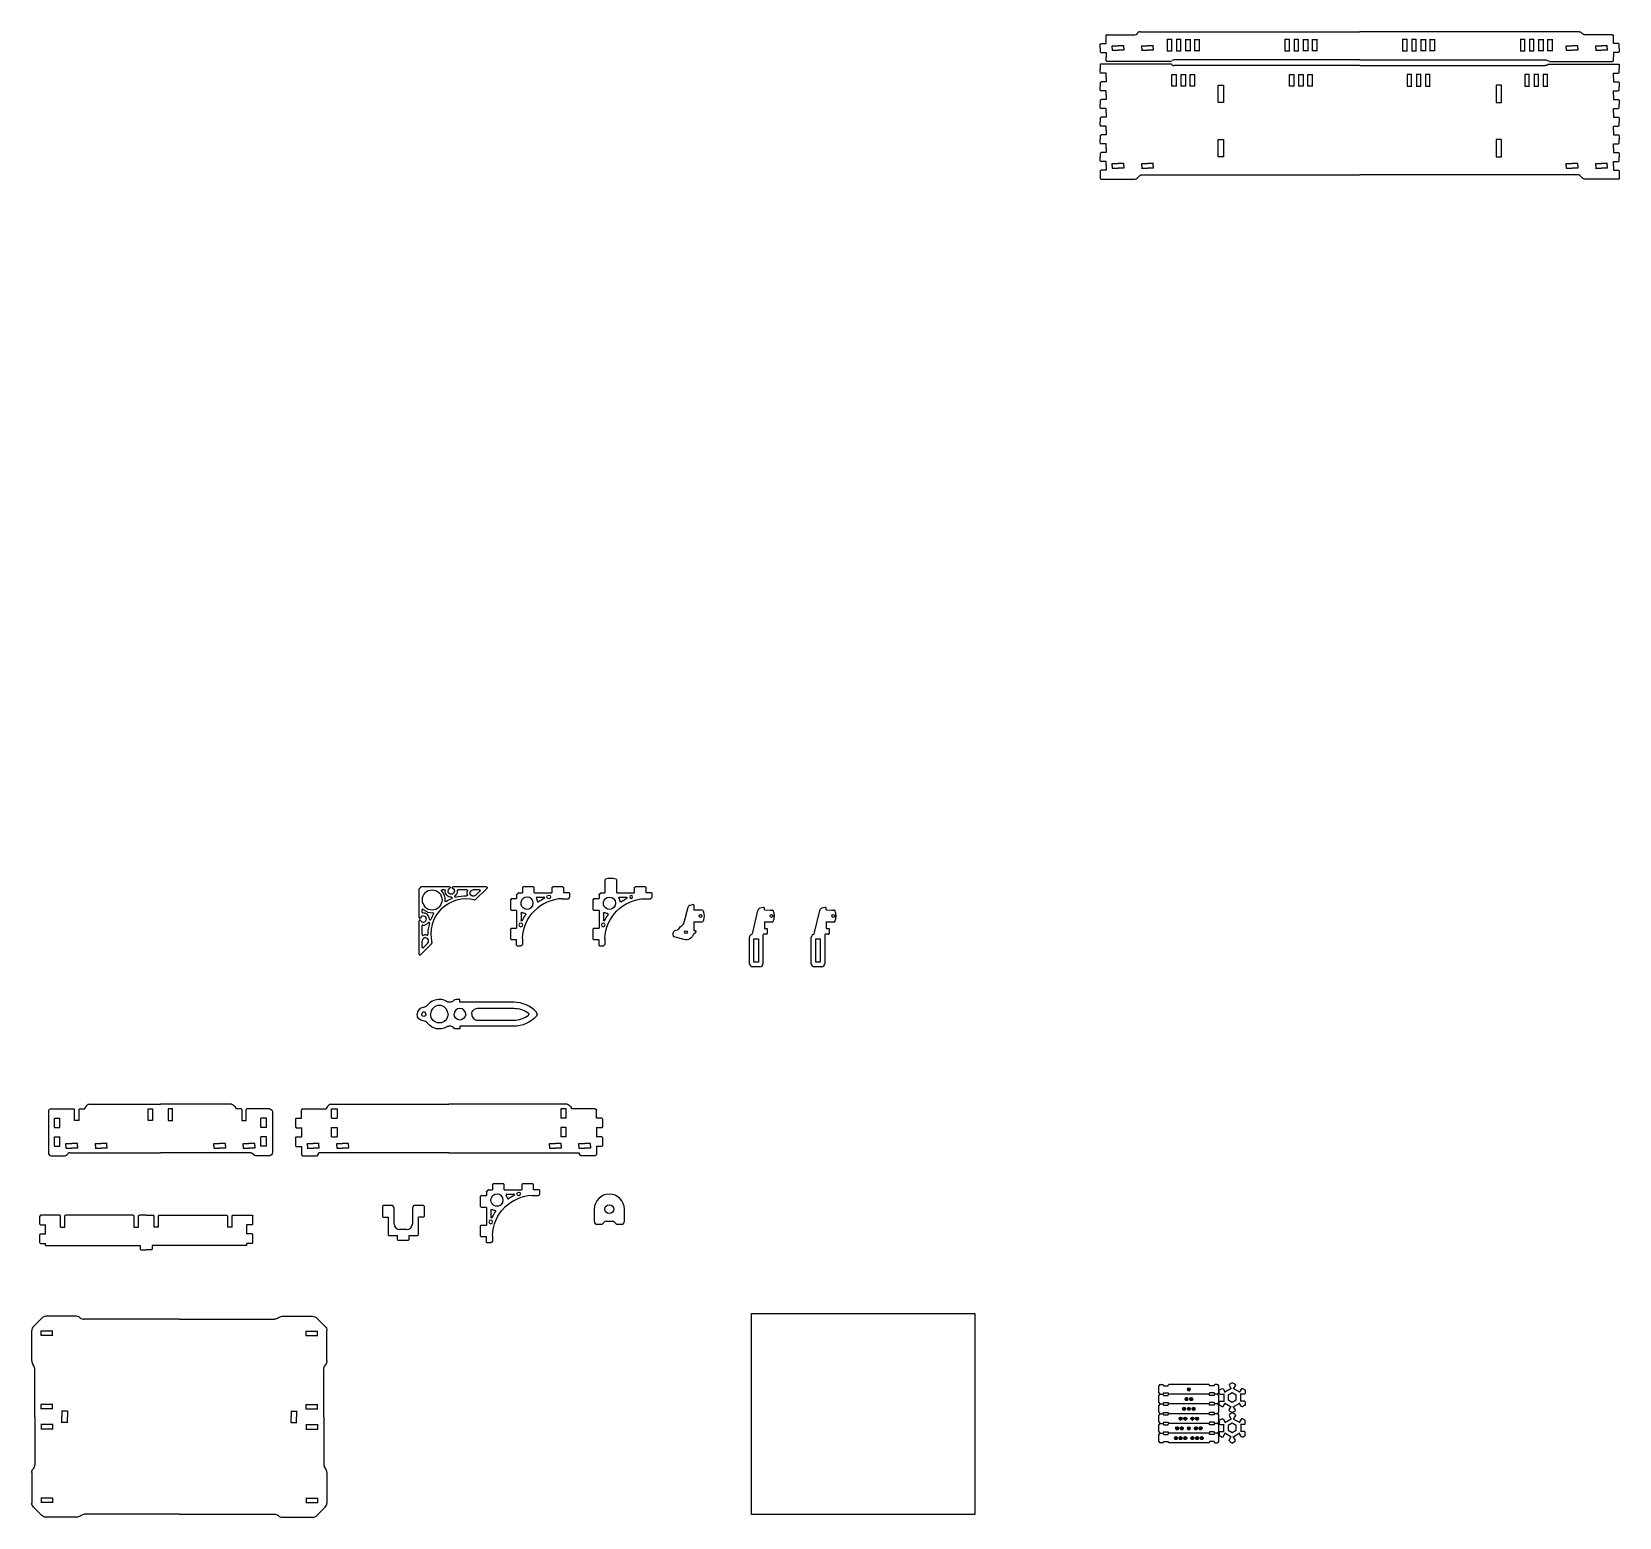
# Model space of a CAD drawing. Header units: inches. Extents: x -248 to 382, y -86 to 166.
# Drawn here: x -95.3 to -27.9, y -30.8 to 32.4 of the extents above; entities that cross this region are included whole.
import ezdxf

# ---------------------------------------------------------------- set-up
doc = ezdxf.new("R2010")
doc.units = ezdxf.units.IN
doc.header["$MEASUREMENT"] = 0
doc.layers.add('CUT', color=1, linetype='Continuous')
doc.layers.add('ETCH', color=5, linetype='Continuous')

# ---------------------------------------------------------------- blocks, each defined once
blk = doc.blocks.new('CornerBrace')
for p, q in [((0.077, 0), (0.25, 0)), ((0.25, 0.219), (0.281, 0.25)), ((0.25, 0.219), (0.25, 0)), ((0.719, 0.25), (0.281, 0.25)), ((0.719, 0.25), (0.75, 0.219)), ((0.75, 0), (0.75, 0.219)), ((0.75, 0), (1.5, 0)), ((1.5, 0.219), (1.531, 0.25)), ((1.5, 0.219), (1.5, 0)), ((1.969, 0.25), (1.531, 0.25)), ((1.969, 0.25), (2, 0.219)), ((2, 0), (2, 0.219)), ((2.234, 0), (2, 0)), ((0.867, -0.188), (1.161, -0.188)), ((1.94, -0.251), (2.19, -0.251)), ((2.25, -0.016), (2.25, -0.189))]:
    blk.add_line(p, q)
blk.add_circle((1.367, -0.178), 0.0781)
for centre, radius, start, end in [((0.077, -0.016), 0.0156, 90, 168.46304), ((2.234, -0.016), 0.0156, 0, 90), ((0, 0), 0.0625, 315, 348.46304), ((0.447, -0.447), 0.259, 315, 135), ((2, -2), 1.75, 91.97611, 135), ((0.867, -0.219), 0.0312, 90, 208.4852), ((0.447, -0.447), 0.447, 10.87678, 28.4852), ((0.916, -0.357), 0.0312, 190.87678, 303.40624), ((2, -2), 1.938, 115.20877, 123.40624), ((1.161, -0.219), 0.0312, 295.20877, 90), ((2.188, -0.189), 0.0625, 271.97611, 0)]:
    blk.add_arc(centre, radius, start, end)
blk = doc.blocks.new('CornerBrace_Full')
at = {"color": 0, "xscale": -1}
blk.add_blockref('CornerBrace', (0, 0), dxfattribs=at)
at = {"color": 0, "rotation": 270}
blk.add_blockref('CornerBrace', (0, 0), dxfattribs=at)
blk = doc.blocks.new('CornerBrace_Special_Half')
for p, q in [((-2.234, 0), (-2, 0)), ((-1.969, 0.25), (-2, 0.219)), ((-2, 0), (-2, 0.219)), ((-1.969, 0.25), (-1.531, 0.25)), ((-1.5, 0.219), (-1.531, 0.25)), ((-1.5, 0.219), (-1.5, 0)), ((-0.75, 0), (-0.75, 0.53)), ((-0.25, 0.53), (-0.25, 0)), ((-0.077, 0), (-0.25, 0)), ((-2.25, -0.016), (-2.25, -0.189)), ((-1.94, -0.251), (-2.19, -0.251)), ((-0.75, 0), (-1.5, 0)), ((-0.867, -0.188), (-1.161, -0.188))]:
    blk.add_line(p, q)
blk.add_circle((-1.367, -0.178), 0.0625)
for centre, radius, start, end in [((-2.234, -0.016), 0.0156, 90, 180), ((-0.688, 0.53), 0.0625, 109.47122, 180), ((-0.5, 0), 0.625, 70.52878, 109.47122), ((-0.313, 0.53), 0.0625, 0, 70.52878), ((-0.077, -0.016), 0.0156, 11.53696, 90), ((-2.188, -0.189), 0.0625, 180, 268.02389), ((-2, -2), 1.75, 45, 88.02389), ((-1.161, -0.219), 0.0312, 90, 244.79123), ((-2, -2), 1.938, 56.59376, 64.79123), ((-0.916, -0.357), 0.0312, 236.59376, 349.12322), ((-0.447, -0.447), 0.447, 151.5148, 169.12322), ((-0.867, -0.219), 0.0312, 331.5148, 90), ((-0.447, -0.447), 0.259, 45, 225), ((0, 0), 0.0625, 191.53696, 225)]:
    blk.add_arc(centre, radius, start, end)
blk = doc.blocks.new('CornerBrace_Special_Full')
blk.add_blockref('CornerBrace_Special_Half', (0, 0))
at = {"rotation": 270}
blk.add_blockref('CornerBrace', (0, 0), dxfattribs=at)
blk = doc.blocks.new('ArtCorner_Half')
for p, q in [((-2.864, 0), (-1.439, 0)), ((-2.401, -0.538), (-2.886, -0.053)), ((-2.402, -0.361), (-2.584, -0.178)), ((-2.562, -0.125), (-2.304, -0.125)), ((-2.03, -0.125), (-1.655, -0.125)), ((-1.295, 0), (-0.077, 0)), ((-1.079, -0.125), (-0.978, -0.125))]:
    blk.add_line(p, q)
for centre, radius, start, end in [((-2.864, -0.031), 0.0312, 90, 225), ((-0.077, -0.016), 0.0156, 11.53696, 90), ((-2.562, -0.156), 0.0312, 90, 225), ((-2.304, -0.263), 0.138, 225, 90), ((-2.379, -0.516), 0.0312, 225, 284.32258), ((-2, -2), 1.5, 45, 104.32258), ((-2.03, -0.156), 0.0312, 90, 201.29753), ((-2.304, -0.263), 0.263, 344.09641, 21.29753), ((-2.021, -0.344), 0.0312, 164.09641, 270.71792), ((-2, -2), 1.625, 73.93803, 90.71792), ((-1.655, -0.156), 0.0312, 355.60207, 90), ((-1.367, -0.178), 0.258, 175.60207, 232.80485), ((-1.542, -0.408), 0.0312, 253.93803, 52.80485), ((-1.367, -0.178), 0.133, 116.02817, 63.97183), ((-1.439, -0.031), 0.0312, 296.02817, 90), ((-1.373, -0.467), 0.0312, 88.88193, 247.74875), ((-2, -2), 1.625, 58.32757, 67.74875), ((-1.367, -0.178), 0.258, 268.88193, 4.39793), ((-1.295, -0.031), 0.0312, 90, 243.97183), ((-1.13, -0.59), 0.0312, 238.32757, 3.96142), ((-1.079, -0.156), 0.0312, 90, 184.39793), ((-0.55, -0.55), 0.55, 137.34678, 183.96142), ((-0.978, -0.156), 0.0312, 317.34678, 90), ((-0.55, -0.55), 0.425, 45, 225), ((0, 0), 0.0625, 191.53696, 225)]:
    blk.add_arc(centre, radius, start, end)
blk = doc.blocks.new('ArtCorner_Full')
blk.add_blockref('ArtCorner_Half', (0, 0))
at = {"xscale": -1, "rotation": 269.9999999999987}
blk.add_blockref('ArtCorner_Half', (0, 0), dxfattribs=at)
blk = doc.blocks.new('Key')
at = {"layer": 'CUT'}
for points in [[(4.159, 0, 0.19175), (4.127, 0.086, 0.209924), (3.167, 0.508), (0.894, 0.508, -0.414214), (0.878, 0.524), (0.878, 0.597, 0.414214), (0.847, 0.628), (0.717, 0.628, 0.208712), (0.623, 0.587, -0.208712), (0.442, 0.508, -0.133256), (0.317, 0.542, 0.379381), (-0.5, 0.38, -0.214403), (-0.678, 0.283, 0.392211), (-0.941, 0)], [(1.378, 0, -0.414214), (1.63, 0.252), (3.167, 0.252, -0.158177), (3.782, 0.052, -0.248072), (3.807, 0, -0.248072)]]:
    blk.add_lwpolyline(points, format="xyb", dxfattribs=at)
for centre, radius in [((-0.656, 0), 0.0907), ((0, 0), 0.372), ((0.875, 0), 0.247)]:
    blk.add_arc(centre, radius, 0, 180, dxfattribs=at)
blk = doc.blocks.new('Key_Full')
blk.add_blockref('Key', (0, 0))
at = {"xscale": -1, "rotation": 180}
blk.add_blockref('Key', (0, 0), dxfattribs=at)
blk = doc.blocks.new('HingeTop')
at = {"layer": 'CUT', "ltscale": 0.007812}
for p, q in [((-0.242, 0.263), (-0.005, 0.253)), ((-0.015, 0.253), (0.067, 0.253)), ((-0.242, -0.253), (-0.005, -0.253)), ((-0.015, -0.253), (0.067, -0.253))]:
    blk.add_line(p, q, dxfattribs=at)
at = {"layer": 'CUT'}
blk.add_lwpolyline([(-0.242, -0.25), (-0.242, -0.622), (-0.179, -0.622, -0.57735), (-0.152, -0.669), (-0.191, -0.737, -0.267949), (-0.218, -0.753), (-0.224, -0.753, 0.336424), (-0.254, -0.776, -0.411031), (-0.655, -1.004), (-1.025, -0.905, -0.414214), (-1.114, -0.752), (-1.099, -0.698, -0.267949), (-1.011, -0.61), (-0.934, -0.589, 0.203798), (-0.857, -0.529, -0.141217), (-0.729, -0.4, 0.203798), (-0.668, -0.323), (-0.481, 0.375, -0.267949), (-0.393, 0.464), (-0.281, 0.493, -0.493145), (-0.242, 0.463), (-0.242, 0.263)], format="xyb", dxfattribs=at)
at = {"layer": 'CUT', "ltscale": 0.003906}
for centre in [(0.047, 0), (-0.57, -0.688)]:
    blk.add_circle(centre, 0.0595, dxfattribs=at)
at = {"layer": 'CUT', "ltscale": 0.007812}
for centre, radius, start, end in [((0.067, 0.128), 0.125, 18.36546, 90), ((-0.318, 0), 0.531, 341.63454, 18.36546), ((0.067, -0.128), 0.125, 270, 341.63454)]:
    blk.add_arc(centre, radius, start, end, dxfattribs=at)
blk = doc.blocks.new('Latch')
for p, q in [((-0.731, -0.707), (-0.516, 0.232)), ((-0.279, 0.364), (-0.427, 0.325)), ((-0.24, 0.26), (-0.24, 0.334)), ((-0.24, 0.26), (0, 0.25)), ((0, 0.25), (0.106, 0.25)), ((-0.24, -0.25), (0, -0.25)), ((-0.24, -0.25), (-0.24, -0.531)), ((-0.24, -0.531), (-0.12, -0.531)), ((-0.12, -0.531), (-0.12, -0.75)), ((0, -0.25), (0.106, -0.25)), ((-0.872, -2.031), (-0.872, -0.906)), ((-0.302, -0.812), (-0.302, -2.031)), ((-0.271, -0.781), (-0.271, -0.781)), ((-0.151, -0.781), (-0.271, -0.781)), ((-0.427, -2.156), (-0.747, -2.156))]:
    blk.add_line(p, q)
blk.add_lwpolyline([(-0.685, -1.969), (-0.685, -0.969), (-0.49, -0.969), (-0.49, -1.969)], close=True)
blk.add_circle((0.063, 0), 0.0625)
for centre, radius, start, end in [((-0.394, 0.204), 0.125, 105, 167.14906), ((-0.271, 0.334), 0.0312, 0, 105), ((0.106, 0.219), 0.0312, 25.94448, 90), ((-0.344, 0), 0.531, 334.05552, 25.94448), ((0.106, -0.219), 0.0312, 270, 334.05552), ((-0.747, -0.906), 0.125, 114.82594, 180), ((-0.852, -0.679), 0.125, 294.82594, 347.14906), ((-0.271, -0.812), 0.0312, 90, 180), ((-0.151, -0.75), 0.0312, 270, 0), ((-0.747, -2.031), 0.125, 180, 270), ((-0.427, -2.031), 0.125, 270, 0)]:
    blk.add_arc(centre, radius, start, end)
blk = doc.blocks.new('BraceHole_Quarter')
at = {"layer": 'CUT', "ltscale": 0.003906}
for p, q in [((-0.25, 0.0935), (0, 0.0935)), ((-0.246, 0), (-0.246, 0.0975))]:
    blk.add_line(p, q, dxfattribs=at)
blk = doc.blocks.new('BraceHole')
at = {"color": 0}
blk.add_blockref('BraceHole_Quarter', (0, 0), dxfattribs=at)
at = {"color": 0, "xscale": -1, "rotation": 180}
blk.add_blockref('BraceHole_Quarter', (0, 0), dxfattribs=at)
at = {"color": 0, "xscale": -1}
blk.add_blockref('BraceHole_Quarter', (0, 0), dxfattribs=at)
at = {"color": 0, "rotation": 180}
blk.add_blockref('BraceHole_Quarter', (0, 0), dxfattribs=at)
blk = doc.blocks.new('BraceHoles')
at = {"color": 0}
for p in [(0.5, 0), (1.75, 0)]:
    blk.add_blockref('BraceHole', p, dxfattribs=at)
blk = doc.blocks.new('InteriorBox_Side')
for p, q in [((-3.168, 2.089), (-3.109, 2.148)), ((-3.021, 2.185), (0, 2.185)), ((-4.76, 1.865), (-4.76, 0.125)), ((-4.635, 1.99), (-3.676, 1.99)), ((-4.505, 1.194), (-4.505, 1.592)), ((-4.505, 1.592), (-4.275, 1.592)), ((-4.275, 1.194), (-4.275, 1.592)), ((-3.645, 1.959), (-3.676, 1.99)), ((-3.455, 1.49), (-3.65, 1.49)), ((-3.645, 1.49), (-3.645, 1.959)), ((-3.46, 1.959), (-3.429, 1.99)), ((-3.46, 1.959), (-3.46, 1.49)), ((-3.429, 1.99), (-3.205, 1.99)), ((-3.205, 2.001), (-3.205, 1.99)), ((-0.525, 1.99), (-0.33, 1.99)), ((-0.33, 1.49), (-0.525, 1.49)), ((-0.52, 1.49), (-0.52, 1.99)), ((-0.335, 1.99), (-0.335, 1.49)), ((-4.505, 1.194), (-4.275, 1.194)), ((-4.505, 0.398), (-4.505, 0.796)), ((-4.505, 0.796), (-4.275, 0.796)), ((-4.275, 0.398), (-4.275, 0.796)), ((-4.635, 0), (-4.062, 0)), ((-4.505, 0.398), (-4.275, 0.398)), ((-3.973, 0.037), (-3.922, 0.088)), ((-3.833, 0.125), (0, 0.125))]:
    blk.add_line(p, q)
for centre, start, end in [((-3.08, 2.001), 135, 180), ((-3.021, 2.06), 90, 135), ((-4.635, 1.865), 90, 180), ((-4.635, 0.125), 180, 270), ((-4.062, 0.125), 270, 315), ((-3.833, 0), 90, 135)]:
    blk.add_arc(centre, 0.125, start, end)
blk.add_blockref('BraceHoles', (-4.265, 0.418))
blk = doc.blocks.new('InnerTray_Side')
blk.add_blockref('InteriorBox_Side', (0, -0.125))
at = {"xscale": -1}
blk.add_blockref('InteriorBox_Side', (0, -0.125), dxfattribs=at)
blk = doc.blocks.new('InternalBox_Back')
for p, q in [((-5.205, -0.01), (-5.205, 0.001)), ((-5.168, 0.089), (-5.109, 0.148)), ((-5.021, 0.185), (0, 0.185)), ((-6.52, -0.434), (-6.489, -0.403)), ((-6.52, -0.434), (-6.52, -0.78)), ((-6.489, -0.403), (-6.27, -0.403)), ((-6.27, -0.408), (-6.27, -0.072)), ((-6.208, -0.01), (-5.205, -0.01)), ((-4.985, -0.01), (-4.755, -0.01)), ((-4.985, -0.408), (-4.985, -0.01)), ((-4.985, -0.408), (-4.755, -0.408)), ((-4.755, -0.01), (-4.755, -0.408)), ((-6.52, -0.78), (-6.489, -0.811)), ((-6.52, -1.23), (-6.489, -1.199)), ((-6.52, -1.23), (-6.52, -1.576)), ((-6.489, -0.811), (-6.27, -0.811)), ((-6.489, -1.199), (-6.27, -1.199)), ((-6.27, -0.806), (-6.27, -1.204)), ((-4.985, -1.204), (-4.985, -0.806)), ((-4.985, -0.806), (-4.755, -0.806)), ((-4.985, -1.204), (-4.755, -1.204)), ((-4.755, -0.806), (-4.755, -1.204)), ((-6.52, -1.576), (-6.489, -1.607)), ((-6.489, -1.607), (-6.27, -1.607)), ((-6.27, -1.602), (-6.27, -1.938)), ((-6.208, -2), (-5.605, -2)), ((-5.605, -2), (-5.543, -1.938)), ((-5.543, -1.938), (-5.543, -1.906)), ((0, -1.875), (-5.512, -1.875))]:
    blk.add_line(p, q)
for centre, radius, start, end in [((-5.08, 0.001), 0.125, 135, 180), ((-5.021, 0.06), 0.125, 90, 135), ((-6.208, -0.072), 0.0625, 90, 180), ((-6.208, -1.938), 0.0625, 180, 270), ((-5.512, -1.906), 0.0312, 90, 180)]:
    blk.add_arc(centre, radius, start, end)
blk.add_blockref('BraceHoles', (-6.27, -1.582))
blk = doc.blocks.new('InnerTray_Back')
blk.add_blockref('InternalBox_Back', (0.4875, 0.1875))
at = {"xscale": -1}
blk.add_blockref('InternalBox_Back', (0.4875, 0.1875), dxfattribs=at)
blk = doc.blocks.new('DiceTab')
for p, q in [((-0.85875, 0.64), (-0.89, 0.60875)), ((-0.89, 0.60875), (-0.89, 0.17125)), ((-0.89, 0.17125), (-0.85875, 0.14)), ((-0.515, 0.64), (-0.85875, 0.64)), ((-0.85875, 0.14), (-0.64, 0.14)), ((-0.64, 0.14), (-0.64, -0.60875)), ((-0.39, -0.14), (-0.39, 0.515)), ((0.39, 0.515), (0.39, -0.14)), ((0.85875, 0.64), (0.515, 0.64)), ((0.64, -0.60875), (0.64, 0.14)), ((0.85875, 0.14), (0.64, 0.14)), ((0.85875, 0.64), (0.89, 0.60875)), ((0.89, 0.17125), (0.85875, 0.14)), ((0.89, 0.60875), (0.89, 0.17125)), ((-0.60875, -0.64), (-0.25, -0.64)), ((-0.255, -0.64), (-0.255, -0.80375)), ((0.14, -0.39), (-0.14, -0.39)), ((0.25, -0.64), (0.60875, -0.64)), ((0.255, -0.80375), (0.255, -0.64)), ((-0.255, -0.80375), (-0.22375, -0.835)), ((-0.22375, -0.835), (0.22375, -0.835)), ((0.22375, -0.835), (0.255, -0.80375))]:
    blk.add_line(p, q)
for centre, radius, start, end in [((-0.515, 0.515), 0.125, 0, 90), ((0.515, 0.515), 0.125, 90, 180), ((-0.60875, -0.60875), 0.03125, 180, 270), ((-0.14, -0.14), 0.25, 180, 270), ((0.14, -0.14), 0.25, 270, 0), ((0.60875, -0.60875), 0.03125, 270, 360)]:
    blk.add_arc(centre, radius, start, end)
blk = doc.blocks.new('DiceHolder')
for p, q in [((-0.64, 0), (-0.64, -0.515)), ((0.64, -0.515), (0.64, 0)), ((-0.515, -0.64), (-0.364, -0.64)), ((-0.224, -0.552), (-0.276, -0.603)), ((-0.136, -0.515), (0.136, -0.515)), ((0.224, -0.552), (0.276, -0.603)), ((0.364, -0.64), (0.515, -0.64))]:
    blk.add_line(p, q)
blk.add_circle((0, 0), 0.188)
for centre, radius, start, end in [((0, 0), 0.64, 0, 180), ((-0.515, -0.515), 0.125, 180, 270), ((-0.364, -0.515), 0.125, 270, 315), ((-0.136, -0.64), 0.125, 90, 135), ((0.136, -0.64), 0.125, 45, 90), ((0.364, -0.515), 0.125, 225, 270), ((0.515, -0.515), 0.125, 270, 0)]:
    blk.add_arc(centre, radius, start, end)
blk = doc.blocks.new('TrayBottom_Quarter')
for p, q in [((-6.197, 3.843), (-5.843, 4.197)), ((-4.374, 4.27), (-5.666, 4.27)), ((0, 4.145), (-4.043, 4.145)), ((-6.27, 2.374), (-6.27, 3.666)), ((-5.38, 3.645), (-5.88, 3.645)), ((-5.38, 3.46), (-5.88, 3.46)), ((-5.875, 3.455), (-5.875, 3.65)), ((-5.385, 3.455), (-5.385, 3.65)), ((-6.145, 0), (-6.145, 2.043)), ((-5.38, 0.52), (-5.88, 0.52)), ((-5.38, 0.335), (-5.88, 0.335)), ((-5.875, 0.33), (-5.875, 0.525)), ((-5.385, 0.33), (-5.385, 0.525)), ((-4.75, 0.245), (-4.99, 0.245)), ((-4.985, 0.255), (-4.985, 0)), ((-4.755, 0.255), (-4.755, 0))]:
    blk.add_line(p, q)
for centre, start, end in [((-5.666, 4.02), 90, 135), ((-4.374, 4.02), 48.59038, 90), ((-4.043, 4.395), 228.59038, 270), ((-6.02, 3.666), 135, 180), ((-6.02, 2.374), 180, 221.40962), ((-6.395, 2.043), 0, 41.40962)]:
    blk.add_arc(centre, 0.25, start, end)
blk = doc.blocks.new('TrayBottom_Full')
at = {"color": 1}
blk.add_blockref('TrayBottom_Quarter', (0, 0), dxfattribs=at)
at = {"color": 1, "xscale": -1}
blk.add_blockref('TrayBottom_Quarter', (0, 0), dxfattribs=at)
at = {"color": 1, "xscale": -1, "rotation": 180}
blk.add_blockref('TrayBottom_Quarter', (0, 0), dxfattribs=at)
at = {"color": 1, "rotation": 180}
blk.add_blockref('TrayBottom_Quarter', (0, 0), dxfattribs=at)
blk = doc.blocks.new('DiceDivider_Half')
for p, q in [((-4.494, -0.201), (-4.525, -0.232)), ((-4.525, -0.573), (-4.525, -0.232)), ((-4.494, -0.604), (-4.525, -0.573)), ((-3.676, -0.201), (-4.494, -0.201)), ((-4.494, -0.604), (-4.275, -0.604)), ((-4.275, -0.997), (-4.275, -0.599)), ((-3.645, -0.232), (-3.676, -0.201)), ((-3.645, -0.701), (-3.645, -0.232)), ((-3.46, -0.232), (-3.429, -0.201)), ((-3.46, -0.701), (-3.46, -0.232)), ((-0.551, -0.201), (-3.429, -0.201)), ((-0.52, -0.232), (-0.551, -0.201)), ((-0.52, -0.701), (-0.52, -0.232)), ((-0.335, -0.232), (-0.304, -0.201)), ((-0.335, -0.701), (-0.335, -0.232)), ((0, -0.201), (-0.304, -0.201)), ((-4.494, -0.992), (-4.525, -1.023)), ((-4.525, -1.369), (-4.525, -1.023)), ((-4.494, -0.992), (-4.275, -0.992)), ((-3.65, -0.701), (-3.455, -0.701)), ((-0.525, -0.701), (-0.33, -0.701)), ((-4.494, -1.4), (-4.525, -1.369)), ((-4.494, -1.4), (-4.275, -1.4)), ((-4.275, -1.481), (-4.275, -1.395)), ((-4.275, -1.481), (-0.255, -1.481)), ((-0.255, -1.481), (-0.255, -1.645)), ((-0.224, -1.676), (-0.255, -1.645)), ((-0.224, -1.676), (0, -1.676))]:
    blk.add_line(p, q)
blk = doc.blocks.new('DiceDivider_Full')
at = {"color": 30, "true_color": 0xf8991e}
blk.add_blockref('DiceDivider_Half', (0, 0.201), dxfattribs=at)
at = {"color": 30, "true_color": 0xf8991e, "xscale": -1}
blk.add_blockref('DiceDivider_Half', (0, 0.201), dxfattribs=at)
blk = doc.blocks.new('HingeHole')
at = {"layer": 'CUT', "ltscale": 0.003906}
for p, q in [((-0.0975, 0.495), (0.0975, 0.495)), ((0.0975, 0.005), (-0.0975, 0.005)), ((-0.0925, 0), (-0.0925, 0.5)), ((0.0925, 0.5), (0.0925, 0))]:
    blk.add_line(p, q, dxfattribs=at)
blk = doc.blocks.new('Dovetail_Half')
for p, q in [((-0.25, 0.21375), (-0.25, 0.375)), ((-0.25, 0.21375), (-0.21875, 0.1825)), ((0, 0.1825), (-0.21875, 0.1825)), ((0, 0), (0, 0.1825))]:
    blk.add_line(p, q)
blk = doc.blocks.new('Bottom_Back_Half')
at = {"layer": 'CUT', "ltscale": 0.015625}
for p, q in [((-11.025, 6.229), (-11.025, 6.063)), ((-8.05, 6.26), (-10.994, 6.26)), ((0, 6.198), (-7.884, 6.198))]:
    blk.add_line(p, q, dxfattribs=at)
for points in [[(-5.793, 5.372), (-5.793, 4.628), (-6.017, 4.628), (-6.017, 5.372)], [(-5.793, 3.06), (-5.793, 2.316), (-6.017, 2.316), (-6.017, 3.06)]]:
    blk.add_lwpolyline(points, close=True, dxfattribs=at)
blk.add_lwpolyline([(-11.025, 1.563), (-11.025, 1.401, 0.414214), (-10.994, 1.37), (-9.55, 1.37, 0.198912), (-9.461, 1.407), (-9.347, 1.521, -0.198912), (-9.259, 1.558), (0, 1.558)], format="xyb", dxfattribs=at)
for centre, radius, start, end in [((-10.994, 6.229), 0.0312, 90, 180), ((-8.05, 6.135), 0.125, 48.59038, 90), ((-7.884, 6.323), 0.125, 228.59038, 270)]:
    blk.add_arc(centre, radius, start, end, dxfattribs=at)
at = {"rotation": 180}
for p in [(-7.89, 5.817), (-7.5, 5.817), (-7.11, 5.817), (-2.89, 5.817), (-2.5, 5.817), (-2.11, 5.817)]:
    blk.add_blockref('HingeHole', p, dxfattribs=at)
blk.add_blockref('BraceHoles', (-10.77, 1.938))
at = {"layer": 'CUT'}
for p in [(-10.775, 5.688), (-10.775, 4.938), (-10.775, 4.188), (-10.775, 3.438), (-10.775, 2.688), (-10.775, 1.938)]:
    blk.add_blockref('Dovetail_Half', p, dxfattribs=at)
at = {"layer": 'CUT', "xscale": -1, "rotation": 180}
for p in [(-10.775, 5.688), (-10.775, 4.938), (-10.775, 4.188), (-10.775, 3.438), (-10.775, 2.688), (-10.775, 1.938)]:
    blk.add_blockref('Dovetail_Half', p, dxfattribs=at)
blk = doc.blocks.new('Bottom_Back_Full')
blk.add_blockref('Bottom_Back_Half', (0, -1.375))
at = {"xscale": -1}
blk.add_blockref('Bottom_Back_Half', (0, -1.375), dxfattribs=at)
blk = doc.blocks.new('Dovetail_Out_Half')
for p, q in [((-0.01, 0.16125), (0.02125, 0.1925)), ((-0.01, 0), (-0.01, 0.16125)), ((0.02125, 0.1925), (0.24, 0.1925)), ((0.24, 0.1925), (0.24, 0.375))]:
    blk.add_line(p, q)
blk = doc.blocks.new('Lid_Top_Back_Half')
at = {"layer": 'CUT'}
for p, q in [((8.07, 0.005), (10.744, 0.005)), ((0, -0.058), (7.904, -0.058)), ((10.775, -0.026), (10.775, -0.188)), ((9.325, -1.255), (0, -1.255)), ((9.465, -1.167), (9.414, -1.218)), ((10.744, -1.13), (9.554, -1.13)), ((10.775, -0.938), (10.775, -1.099))]:
    blk.add_line(p, q, dxfattribs=at)
for centre, radius, start, end in [((8.07, -0.12), 0.125, 90, 131.40962), ((10.744, -0.026), 0.0312, 0, 90), ((7.904, 0.067), 0.125, 270, 311.40962), ((9.325, -1.13), 0.125, 270, 315), ((9.554, -1.255), 0.125, 90, 135), ((10.744, -1.099), 0.0312, 270, 0)]:
    blk.add_arc(centre, radius, start, end, dxfattribs=at)
at = {"rotation": 180}
for p in [(1.915, -0.437), (2.305, -0.437), (6.915, -0.437), (7.305, -0.437)]:
    blk.add_blockref('HingeHole', p, dxfattribs=at)
at = {"xscale": -1, "rotation": 180}
for p in [(2.695, -0.437), (3.085, -0.437), (7.695, -0.437), (8.085, -0.437)]:
    blk.add_blockref('HingeHole', p, dxfattribs=at)
at = {"xscale": -1}
blk.add_blockref('BraceHoles', (10.77, -0.563), dxfattribs=at)
at = {"layer": 'CUT', "xscale": -1}
blk.add_blockref('Dovetail_Out_Half', (11.015, -0.563), dxfattribs=at)
at = {"layer": 'CUT', "rotation": 180}
blk.add_blockref('Dovetail_Out_Half', (11.015, -0.563), dxfattribs=at)
blk = doc.blocks.new('Lid_Top_Back')
at = {"xscale": -1}
blk.add_blockref('Lid_Top_Back_Half', (0, 0), dxfattribs=at)
blk.add_blockref('Lid_Top_Back_Half', (0, 0))

msp = doc.modelspace()

# ---------------------------------------------------------------- hatches: boundary and pattern name
at = {"layer": 'ETCH'}
h = msp.add_hatch(dxfattribs=at)
h.set_pattern_fill('ANSI31', color=256, scale=0.125, angle=315)
h.set_pattern_definition([(0, (-46.168232, -25.33303), (4e-18, 0.015625), [])])
h.paths.add_polyline_path([(-46.231, -25.333, 1), (-46.106, -25.333, 1)])
h = msp.add_hatch(dxfattribs=at)
h.set_pattern_fill('ANSI31', color=256, scale=0.125, angle=315)
h.set_pattern_definition([(0, (-46.368232, -26.162697), (4e-18, 0.015625), [])])
h.paths.add_polyline_path([(-46.431, -26.163, 1), (-46.306, -26.163, 1)])
h = msp.add_hatch(dxfattribs=at)
h.set_pattern_fill('ANSI31', color=256, scale=0.125, angle=315)
h.set_pattern_definition([(0, (-46.268232, -25.747863), (4e-18, 0.015625), [])])
h.paths.add_polyline_path([(-46.331, -25.748, 1), (-46.206, -25.748, 1)])
h = msp.add_hatch(dxfattribs=at)
h.set_pattern_fill('ANSI31', color=256, scale=0.125, angle=315)
h.set_pattern_definition([(0, (-46.168232, -26.162697), (4e-18, 0.015625), [])])
h.paths.add_polyline_path([(-46.231, -26.163, 1), (-46.106, -26.163, 1)])
h = msp.add_hatch(dxfattribs=at)
h.set_pattern_fill('ANSI31', color=256, scale=0.125, angle=315)
h.set_pattern_definition([(0, (-46.068232, -25.747863), (4e-18, 0.015625), [])])
h.paths.add_polyline_path([(-46.131, -25.748, 1), (-46.006, -25.748, 1)])
h = msp.add_hatch(dxfattribs=at)
h.set_pattern_fill('ANSI31', color=256, scale=0.125, angle=315)
h.set_pattern_definition([(0, (-45.968232, -26.162697), (4e-18, 0.015625), [])])
h.paths.add_polyline_path([(-46.031, -26.163, 1), (-45.906, -26.163, 1)])
h = msp.add_hatch(dxfattribs=at)
h.set_pattern_fill('ANSI31', color=256, scale=0.125, angle=315)
h.set_pattern_definition([(0, (-46.668232, -26.992364), (4e-18, 0.015625), [])])
h.paths.add_polyline_path([(-46.731, -26.992, 1), (-46.606, -26.992, 1)])
h = msp.add_hatch(dxfattribs=at)
h.set_pattern_fill('ANSI31', color=256, scale=0.125, angle=315)
h.set_pattern_definition([(0, (-46.518232, -26.57753), (4e-18, 0.015625), [])])
h.paths.add_polyline_path([(-46.581, -26.578, 1), (-46.456, -26.578, 1)])
h = msp.add_hatch(dxfattribs=at)
h.set_pattern_fill('ANSI31', color=256, scale=0.125, angle=315)
h.set_pattern_definition([(0, (-46.468232, -26.992364), (4e-18, 0.015625), [])])
h.paths.add_polyline_path([(-46.531, -26.992, 1), (-46.406, -26.992, 1)])
h = msp.add_hatch(dxfattribs=at)
h.set_pattern_fill('ANSI31', color=256, scale=0.125, angle=315)
h.set_pattern_definition([(0, (-46.318232, -26.57753), (4e-18, 0.015625), [])])
h.paths.add_polyline_path([(-46.381, -26.578, 1), (-46.256, -26.578, 1)])
h = msp.add_hatch(dxfattribs=at)
h.set_pattern_fill('ANSI31', color=256, scale=0.125, angle=315)
h.set_pattern_definition([(0, (-46.168232, -26.992364), (4e-18, 0.015625), [])])
h.paths.add_polyline_path([(-46.231, -26.992, 1), (-46.106, -26.992, 1)])
h = msp.add_hatch(dxfattribs=at)
h.set_pattern_fill('ANSI31', color=256, scale=0.125, angle=315)
h.set_pattern_definition([(0, (-46.018232, -26.57753), (4e-18, 0.015625), [])])
h.paths.add_polyline_path([(-46.081, -26.578, 1), (-45.956, -26.578, 1)])
h = msp.add_hatch(dxfattribs=at)
h.set_pattern_fill('ANSI31', color=256, scale=0.125, angle=315)
h.set_pattern_definition([(0, (-45.868232, -26.992364), (4e-18, 0.015625), [])])
h.paths.add_polyline_path([(-45.931, -26.992, 1), (-45.806, -26.992, 1)])
h = msp.add_hatch(dxfattribs=at)
h.set_pattern_fill('ANSI31', color=256, scale=0.125, angle=315)
h.set_pattern_definition([(0, (-45.818232, -26.57753), (4e-18, 0.015625), [])])
h.paths.add_polyline_path([(-45.881, -26.578, 1), (-45.756, -26.578, 1)])
h = msp.add_hatch(dxfattribs=at)
h.set_pattern_fill('ANSI31', color=256, scale=0.125, angle=315)
h.set_pattern_definition([(0, (-45.668232, -26.992364), (4e-18, 0.015625), [])])
h.paths.add_polyline_path([(-45.731, -26.992, 1), (-45.606, -26.992, 1)])
h = msp.add_hatch(dxfattribs=at)
h.set_pattern_fill('ANSI31', color=256, scale=0.125, angle=315)
h.set_pattern_definition([(0, (-46.718232, -27.407197), (4e-18, 0.015625), [])])
h.paths.add_polyline_path([(-46.781, -27.407, 1), (-46.656, -27.407, 1)])
h = msp.add_hatch(dxfattribs=at)
h.set_pattern_fill('ANSI31', color=256, scale=0.125, angle=315)
h.set_pattern_definition([(0, (-46.518232, -27.407197), (4e-18, 0.015625), [])])
h.paths.add_polyline_path([(-46.581, -27.407, 1), (-46.456, -27.407, 1)])
h = msp.add_hatch(dxfattribs=at)
h.set_pattern_fill('ANSI31', color=256, scale=0.125, angle=315)
h.set_pattern_definition([(0, (-46.318232, -27.407197), (4e-18, 0.015625), [])])
h.paths.add_polyline_path([(-46.381, -27.407, 1), (-46.256, -27.407, 1)])
h = msp.add_hatch(dxfattribs=at)
h.set_pattern_fill('ANSI31', color=256, scale=0.125, angle=315)
h.set_pattern_definition([(0, (-46.018232, -27.407197), (4e-18, 0.015625), [])])
h.paths.add_polyline_path([(-46.081, -27.407, 1), (-45.956, -27.407, 1)])
h = msp.add_hatch(dxfattribs=at)
h.set_pattern_fill('ANSI31', color=256, scale=0.125, angle=315)
h.set_pattern_definition([(0, (-45.818232, -27.407197), (4e-18, 0.015625), [])])
h.paths.add_polyline_path([(-45.881, -27.407, 1), (-45.756, -27.407, 1)])
h = msp.add_hatch(dxfattribs=at)
h.set_pattern_fill('ANSI31', color=256, scale=0.125, angle=315)
h.set_pattern_definition([(0, (-45.618232, -27.407197), (4e-18, 0.015625), [])])
h.paths.add_polyline_path([(-45.681, -27.407, 1), (-45.556, -27.407, 1)])

# ---------------------------------------------------------------- linework, layer by layer
at = {"layer": 'CUT'}
for p, q in [((-47.438, -25.478), (-47.438, -25.188)), ((-47.438, -25.893), (-47.438, -25.603)), ((-47.376, -25.126), (-47.274, -25.126)), ((-47.376, -25.54), (-47.274, -25.54)), ((-47.243, -25.157), (-47.274, -25.126)), ((-47.274, -25.54), (-47.243, -25.509)), ((-47.274, -25.54), (-47.243, -25.572)), ((-47.243, -25.157), (-47.243, -25.182)), ((-47.243, -25.182), (-47.048, -25.182)), ((-47.243, -25.484), (-47.048, -25.484)), ((-47.243, -25.484), (-47.243, -25.509)), ((-47.243, -25.572), (-47.243, -25.597)), ((-47.243, -25.597), (-47.048, -25.597)), ((-47.048, -25.157), (-47.017, -25.126)), ((-47.048, -25.182), (-47.048, -25.157)), ((-47.048, -25.484), (-47.048, -25.509)), ((-47.017, -25.54), (-47.048, -25.509)), ((-47.017, -25.54), (-47.048, -25.572)), ((-47.048, -25.597), (-47.048, -25.572)), ((-45.319, -25.126), (-47.017, -25.126)), ((-45.319, -25.54), (-47.017, -25.54)), ((-45.288, -25.157), (-45.319, -25.126)), ((-45.319, -25.54), (-45.288, -25.509)), ((-45.319, -25.54), (-45.288, -25.572)), ((-45.288, -25.182), (-45.288, -25.157)), ((-45.093, -25.182), (-45.288, -25.182)), ((-45.093, -25.484), (-45.288, -25.484)), ((-45.288, -25.484), (-45.288, -25.509)), ((-45.288, -25.597), (-45.288, -25.572)), ((-45.093, -25.597), (-45.288, -25.597)), ((-45.093, -25.157), (-45.062, -25.126)), ((-45.093, -25.157), (-45.093, -25.182)), ((-45.093, -25.484), (-45.093, -25.509)), ((-45.093, -25.509), (-45.062, -25.54)), ((-45.062, -25.54), (-45.093, -25.572)), ((-45.093, -25.572), (-45.093, -25.597)), ((-44.961, -25.126), (-45.062, -25.126)), ((-44.961, -25.54), (-45.062, -25.54)), ((-44.898, -25.478), (-44.898, -25.188)), ((-44.898, -25.893), (-44.898, -25.603)), ((-44.891, -25.376), (-44.754, -25.297)), ((-44.877, -25.511), (-44.877, -25.352)), ((-44.877, -25.511), (-44.846, -25.542)), ((-44.846, -25.542), (-44.667, -25.542)), ((-44.754, -25.297), (-44.711, -25.308)), ((-44.711, -25.308), (-44.622, -25.464)), ((-44.682, -25.526), (-44.682, -25.85)), ((-44.363, -25.296), (-44.643, -25.458)), ((-44.447, -25.119), (-44.458, -25.162)), ((-44.458, -25.162), (-44.368, -25.317)), ((-44.447, -25.119), (-44.31, -25.04)), ((-44.337, -25.04), (-44.2, -25.119)), ((-44.003, -25.458), (-44.284, -25.296)), ((-44.188, -25.162), (-44.278, -25.317)), ((-44.2, -25.119), (-44.188, -25.162)), ((-43.935, -25.308), (-44.025, -25.464)), ((-43.8, -25.542), (-43.98, -25.542)), ((-43.964, -25.85), (-43.964, -25.526)), ((-43.892, -25.297), (-43.935, -25.308)), ((-43.892, -25.297), (-43.755, -25.376)), ((-43.769, -25.511), (-43.8, -25.542)), ((-43.769, -25.352), (-43.769, -25.511)), ((-47.438, -26.308), (-47.438, -26.018)), ((-47.376, -25.955), (-47.274, -25.955)), ((-47.274, -25.955), (-47.243, -25.924)), ((-47.274, -25.955), (-47.243, -25.987)), ((-47.243, -25.899), (-47.048, -25.899)), ((-47.243, -25.899), (-47.243, -25.924)), ((-47.243, -25.987), (-47.243, -26.012)), ((-47.243, -26.012), (-47.048, -26.012)), ((-47.048, -25.899), (-47.048, -25.924)), ((-47.017, -25.955), (-47.048, -25.924)), ((-47.017, -25.955), (-47.048, -25.987)), ((-47.048, -26.012), (-47.048, -25.987)), ((-45.319, -25.955), (-47.017, -25.955)), ((-45.319, -25.955), (-45.288, -25.924)), ((-45.288, -25.987), (-45.319, -25.955)), ((-45.093, -25.899), (-45.288, -25.899)), ((-45.288, -25.899), (-45.288, -25.924)), ((-45.288, -26.012), (-45.288, -25.987)), ((-45.093, -26.012), (-45.288, -26.012)), ((-45.093, -25.899), (-45.093, -25.924)), ((-45.062, -25.955), (-45.093, -25.924)), ((-45.062, -25.955), (-45.093, -25.987)), ((-45.093, -25.987), (-45.093, -26.012)), ((-44.961, -25.955), (-45.062, -25.955)), ((-44.898, -26.308), (-44.898, -26.018)), ((-44.754, -26.079), (-44.891, -26)), ((-44.877, -25.865), (-44.846, -25.834)), ((-44.877, -26.024), (-44.877, -25.865)), ((-44.846, -25.834), (-44.667, -25.834)), ((-44.754, -26.079), (-44.711, -26.068)), ((-44.711, -26.068), (-44.622, -25.913)), ((-44.643, -25.918), (-44.363, -26.08)), ((-44.458, -26.214), (-44.368, -26.059)), ((-44.447, -26.257), (-44.458, -26.214)), ((-44.31, -26.336), (-44.447, -26.257)), ((-44.2, -26.257), (-44.337, -26.336)), ((-44.284, -26.08), (-44.003, -25.918)), ((-44.188, -26.214), (-44.278, -26.059)), ((-44.2, -26.257), (-44.188, -26.214)), ((-43.935, -26.068), (-44.025, -25.913)), ((-43.8, -25.834), (-43.98, -25.834)), ((-43.892, -26.079), (-43.935, -26.068)), ((-43.755, -26), (-43.892, -26.079)), ((-43.769, -25.865), (-43.8, -25.834)), ((-43.769, -25.865), (-43.769, -26.024)), ((-47.438, -26.722), (-47.438, -26.433)), ((-47.438, -27.137), (-47.438, -26.847)), ((-47.376, -26.37), (-47.274, -26.37)), ((-47.376, -26.785), (-47.274, -26.785)), ((-47.274, -26.37), (-47.243, -26.339)), ((-47.274, -26.37), (-47.243, -26.401)), ((-47.274, -26.785), (-47.243, -26.754)), ((-47.274, -26.785), (-47.243, -26.816)), ((-47.243, -26.314), (-47.048, -26.314)), ((-47.243, -26.314), (-47.243, -26.339)), ((-47.243, -26.401), (-47.243, -26.426)), ((-47.243, -26.426), (-47.048, -26.426)), ((-47.243, -26.729), (-47.048, -26.729)), ((-47.243, -26.729), (-47.243, -26.754)), ((-47.243, -26.816), (-47.243, -26.841)), ((-47.243, -26.841), (-47.048, -26.841)), ((-47.048, -26.314), (-47.048, -26.339)), ((-47.017, -26.37), (-47.048, -26.339)), ((-47.017, -26.37), (-47.048, -26.401)), ((-47.048, -26.426), (-47.048, -26.401)), ((-47.048, -26.729), (-47.048, -26.754)), ((-47.017, -26.785), (-47.048, -26.754)), ((-47.017, -26.785), (-47.048, -26.816)), ((-47.048, -26.841), (-47.048, -26.816)), ((-45.319, -26.37), (-47.017, -26.37)), ((-45.319, -26.785), (-47.017, -26.785)), ((-45.319, -26.37), (-45.288, -26.339)), ((-45.319, -26.37), (-45.288, -26.401)), ((-45.319, -26.785), (-45.288, -26.754)), ((-45.319, -26.785), (-45.288, -26.816)), ((-45.093, -26.314), (-45.288, -26.314)), ((-45.288, -26.314), (-45.288, -26.339)), ((-45.288, -26.426), (-45.288, -26.401)), ((-45.093, -26.426), (-45.288, -26.426)), ((-45.093, -26.729), (-45.288, -26.729)), ((-45.288, -26.729), (-45.288, -26.754)), ((-45.288, -26.841), (-45.288, -26.816)), ((-45.093, -26.841), (-45.288, -26.841)), ((-45.093, -26.314), (-45.093, -26.339)), ((-45.062, -26.37), (-45.093, -26.339)), ((-45.062, -26.37), (-45.093, -26.401)), ((-45.093, -26.401), (-45.093, -26.426)), ((-45.093, -26.729), (-45.093, -26.754)), ((-45.062, -26.785), (-45.093, -26.754)), ((-45.062, -26.785), (-45.093, -26.816)), ((-45.093, -26.816), (-45.093, -26.841)), ((-44.961, -26.37), (-45.062, -26.37)), ((-44.961, -26.785), (-45.062, -26.785)), ((-44.898, -26.722), (-44.898, -26.433)), ((-44.898, -27.137), (-44.898, -26.847)), ((-44.754, -26.583), (-44.891, -26.662)), ((-44.877, -26.639), (-44.877, -26.797)), ((-44.877, -26.797), (-44.846, -26.828)), ((-44.846, -26.828), (-44.667, -26.828)), ((-44.754, -26.583), (-44.711, -26.595)), ((-44.711, -26.595), (-44.622, -26.75)), ((-44.682, -27.136), (-44.682, -26.813)), ((-44.643, -26.744), (-44.363, -26.583)), ((-44.447, -26.406), (-44.458, -26.449)), ((-44.458, -26.449), (-44.368, -26.604)), ((-44.31, -26.327), (-44.447, -26.406)), ((-44.2, -26.406), (-44.337, -26.327)), ((-44.284, -26.583), (-44.003, -26.744)), ((-44.188, -26.449), (-44.278, -26.604)), ((-44.2, -26.406), (-44.188, -26.449)), ((-43.935, -26.595), (-44.025, -26.75)), ((-43.8, -26.828), (-43.98, -26.828)), ((-43.964, -26.813), (-43.964, -27.136)), ((-43.892, -26.583), (-43.935, -26.595)), ((-43.755, -26.662), (-43.892, -26.583)), ((-43.769, -26.797), (-43.8, -26.828)), ((-43.769, -26.797), (-43.769, -26.639)), ((-47.438, -27.552), (-47.438, -27.262)), ((-47.376, -27.2), (-47.274, -27.2)), ((-47.274, -27.615), (-47.376, -27.615)), ((-47.274, -27.2), (-47.243, -27.169)), ((-47.243, -27.231), (-47.274, -27.2)), ((-47.243, -27.583), (-47.274, -27.615)), ((-47.243, -27.143), (-47.048, -27.143)), ((-47.243, -27.143), (-47.243, -27.169)), ((-47.243, -27.231), (-47.243, -27.256)), ((-47.243, -27.256), (-47.048, -27.256)), ((-47.243, -27.558), (-47.048, -27.558)), ((-47.243, -27.558), (-47.243, -27.583)), ((-47.048, -27.143), (-47.048, -27.169)), ((-47.048, -27.169), (-47.017, -27.2)), ((-47.017, -27.2), (-47.048, -27.231)), ((-47.048, -27.256), (-47.048, -27.231)), ((-47.048, -27.558), (-47.048, -27.583)), ((-47.048, -27.583), (-47.017, -27.615)), ((-45.319, -27.2), (-47.017, -27.2)), ((-45.319, -27.615), (-47.017, -27.615)), ((-45.319, -27.2), (-45.288, -27.169)), ((-45.288, -27.231), (-45.319, -27.2)), ((-45.319, -27.615), (-45.288, -27.583)), ((-45.093, -27.143), (-45.288, -27.143)), ((-45.288, -27.143), (-45.288, -27.169)), ((-45.288, -27.256), (-45.288, -27.231)), ((-45.093, -27.256), (-45.288, -27.256)), ((-45.093, -27.558), (-45.288, -27.558)), ((-45.288, -27.558), (-45.288, -27.583)), ((-45.093, -27.143), (-45.093, -27.169)), ((-45.093, -27.169), (-45.062, -27.2)), ((-45.093, -27.231), (-45.062, -27.2)), ((-45.093, -27.231), (-45.093, -27.256)), ((-45.093, -27.558), (-45.093, -27.583)), ((-45.093, -27.583), (-45.062, -27.615)), ((-44.961, -27.2), (-45.062, -27.2)), ((-45.062, -27.615), (-44.961, -27.615)), ((-44.898, -27.552), (-44.898, -27.262)), ((-44.891, -27.287), (-44.754, -27.366)), ((-44.877, -27.152), (-44.846, -27.121)), ((-44.877, -27.152), (-44.877, -27.31)), ((-44.846, -27.121), (-44.667, -27.121)), ((-44.754, -27.366), (-44.711, -27.354)), ((-44.711, -27.354), (-44.622, -27.199)), ((-44.363, -27.367), (-44.643, -27.205)), ((-44.458, -27.501), (-44.368, -27.345)), ((-44.447, -27.543), (-44.458, -27.501)), ((-44.447, -27.543), (-44.31, -27.622)), ((-44.337, -27.622), (-44.2, -27.543)), ((-44.003, -27.205), (-44.284, -27.367)), ((-44.188, -27.501), (-44.278, -27.345)), ((-44.2, -27.543), (-44.188, -27.501)), ((-43.935, -27.354), (-44.025, -27.199)), ((-43.8, -27.121), (-43.98, -27.121)), ((-43.892, -27.366), (-43.935, -27.354)), ((-43.892, -27.366), (-43.755, -27.287)), ((-43.769, -27.152), (-43.8, -27.121)), ((-43.769, -27.31), (-43.769, -27.152))]:
    msp.add_line(p, q, dxfattribs=at)
for points in [[(-64.757, -22.11), (-55.257, -22.11), (-55.257, -30.65), (-64.757, -30.65)], [(-44.323, -25.49), (-44.495, -25.589), (-44.495, -25.787), (-44.323, -25.886), (-44.151, -25.787), (-44.151, -25.589)], [(-44.323, -26.776), (-44.495, -26.875), (-44.495, -27.074), (-44.323, -27.173), (-44.151, -27.074), (-44.151, -26.875)]]:
    msp.add_lwpolyline(points, close=True, dxfattribs=at)
for centre, start, end in [((-47.376, -25.188), 90, 180), ((-47.376, -25.478), 180, 270), ((-47.376, -25.603), 90, 180), ((-44.961, -25.188), 0, 90), ((-44.961, -25.478), 270, 0), ((-44.961, -25.603), 0, 90), ((-47.376, -25.893), 180, 270), ((-47.376, -26.018), 90, 180), ((-47.376, -26.308), 270, 270), ((-44.961, -25.893), 270, 0), ((-44.961, -26.018), 0, 90), ((-47.376, -26.308), 180, 270), ((-47.376, -26.433), 90, 180), ((-47.376, -26.722), 180, 270), ((-47.376, -26.847), 90, 180), ((-44.961, -26.308), 270, 0), ((-44.961, -26.433), 0, 90), ((-44.961, -26.722), 270, 0), ((-44.961, -26.847), 0, 90), ((-47.376, -27.137), 180, 270), ((-47.376, -27.262), 90, 180), ((-47.376, -27.552), 180, 270), ((-44.961, -27.137), 270, 0), ((-44.961, -27.262), 0, 90), ((-44.961, -27.552), 270, 0)]:
    msp.add_arc(centre, 0.0625, start, end, dxfattribs=at)
at = {"layer": 'ETCH'}
for centre in [(-46.168, -25.333), (-46.368, -26.163), (-46.268, -25.748), (-46.168, -26.163), (-46.068, -25.748), (-45.968, -26.163), (-46.668, -26.992), (-46.518, -26.578), (-46.468, -26.992), (-46.318, -26.578), (-46.168, -26.992), (-46.018, -26.578), (-45.868, -26.992), (-45.818, -26.578), (-45.668, -26.992), (-46.718, -27.407), (-46.518, -27.407), (-46.318, -27.407), (-46.018, -27.407), (-45.818, -27.407), (-45.618, -27.407)]:
    msp.add_circle(centre, 0.0625, dxfattribs=at)

# ---------------------------------------------------------------- block references
at = {"layer": 'CUT'}
for name, p, rotation in [('Lid_Top_Back', (-38.905, 31.1), 180), ('CornerBrace_Full', (-74.73, -4.234), 90), ('CornerBrace_Full', (-76.01, -16.853), 90)]:
    msp.add_blockref(name, p, dxfattribs=dict(at, rotation=rotation))
for name, p in [('Bottom_Back_Full', (-38.905, 26.095)), ('HingeTop', (-66.964, -5.219)), ('Latch', (-63.964, -5.219)), ('Latch', (-61.337, -5.219)), ('Key_Full', (-78.018, -9.395)), ('InnerTray_Side', (-89.868, -15.282)), ('InnerTray_Back', (-78.093, -13.595)), ('DiceTab', (-79.547, -18.159)), ('DiceHolder', (-70.792, -17.681)), ('DiceDivider_Full', (-90.468, -17.939)), ('TrayBottom_Full', (-89.064, -26.502))]:
    msp.add_blockref(name, p, dxfattribs=at)
at = {"layer": 'CUT', "xscale": -1}
for name, p in [('ArtCorner_Full', (-78.875, -3.984)), ('CornerBrace_Special_Full', (-71.23, -4.234))]:
    msp.add_blockref(name, p, dxfattribs=at)

doc.saveas('drawing.dxf')
